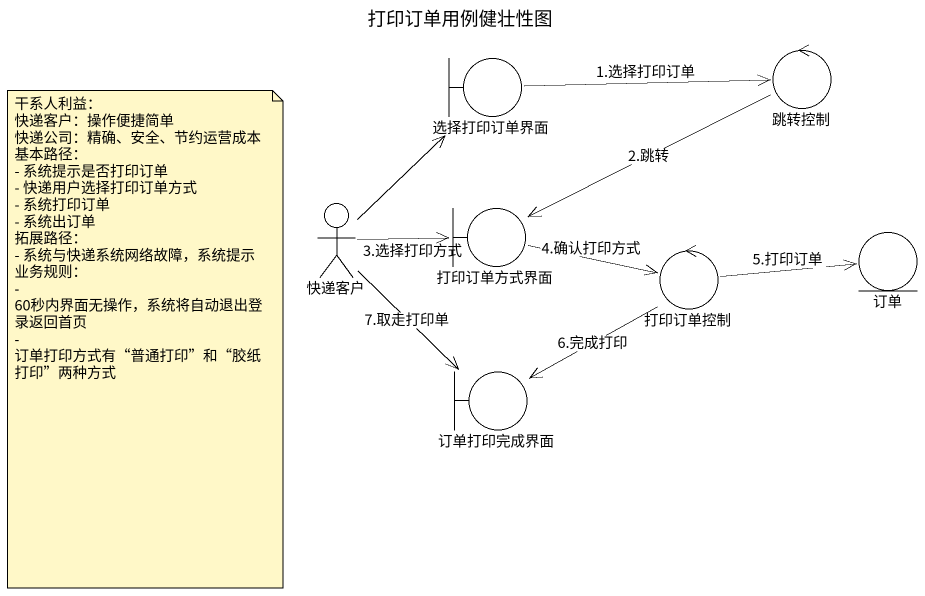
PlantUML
@startuml
title 打印订单用例健壮性图
boundary 选择打印订单界面
control 跳转控制
actor 快递客户
boundary 打印订单方式界面
entity 订单
control 打印订单控制
boundary 订单打印完成界面
选择打印订单界面 -right-> 跳转控制 : 1.选择打印订单
跳转控制 -left-> 打印订单方式界面 : 2.跳转
快递客户 -up-> 选择打印订单界面
快递客户 -right-> 打印订单方式界面 : 3.选择打印方式
快递客户 --> 订单打印完成界面 : 7.取走打印单
打印订单方式界面 -right-> 打印订单控制 : 4.确认打印方式
打印订单控制 -right-> 订单 : 5.打印订单
打印订单控制 --> 订单打印完成界面 : 6.完成打印
note as N1
  干系人利益：
  快递客户：操作便捷简单
  快递公司：精确、安全、节约运营成本
  基本路径：
  - 系统提示是否打印订单
  - 快递用户选择打印订单方式
  - 系统打印订单
  - 系统出订单
  拓展路径：
  - 系统与快递系统网络故障，系统提示
  业务规则：
  - 60秒内界面无操作，系统将自动退出登录返回首页
  - 订单打印方式有“普通打印”和“胶纸打印”两种方式
end note
@enduml
